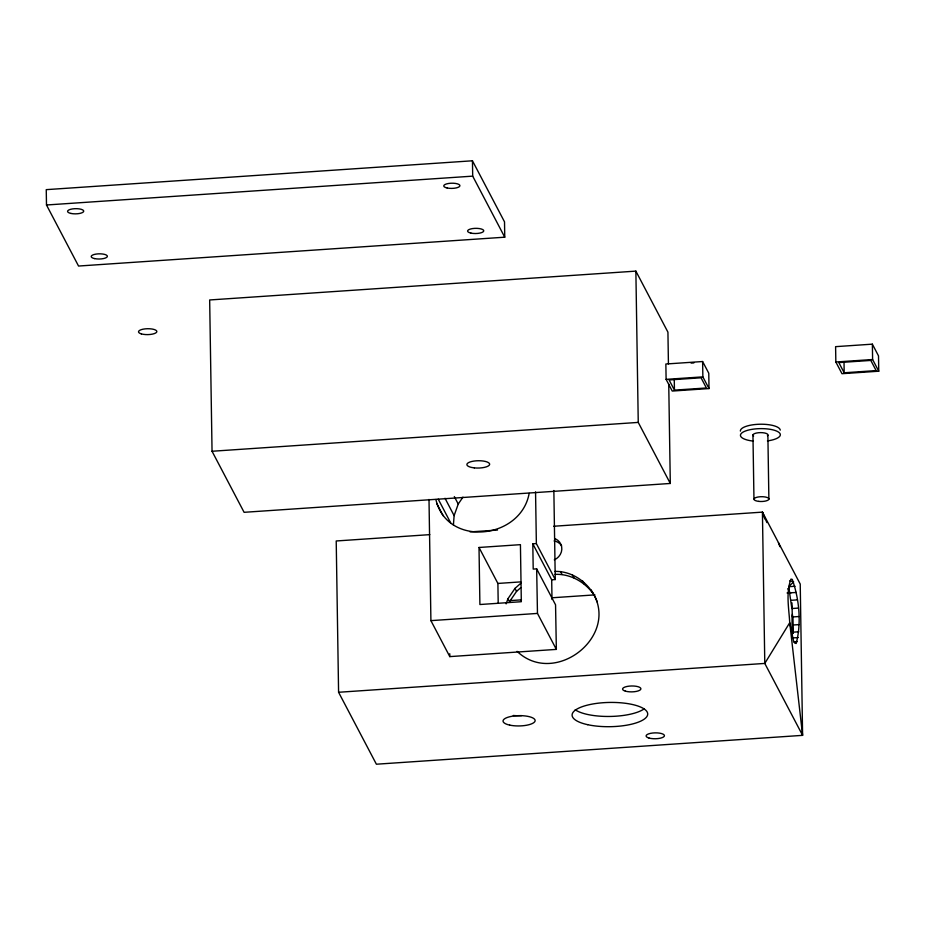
<?xml version="1.0" encoding="UTF-8"?>
<svg xmlns="http://www.w3.org/2000/svg" width="925" height="925" viewBox="0 0 925 925"><rect width="100%" height="100%" fill="white"/><g stroke="black" fill="none" stroke-linecap="round" stroke-linejoin="round"><path stroke-width="1.39" d="M791.962 602.846L792.737 633.66M791.916 636.839L792.494 615.218M338.585 692.27L764.79 663.422L789.73 622.698L793.5 640.759L794.887 643.199L796.194 643.476C801.559 623.011 799.304 599.296 792.263 579.374L790.968 579.108C785.753 592.786 788.933 608.396 789.73 622.698L802.599 735.352L376.394 764.212L338.585 692.27L336.214 540.975L429.801 534.638M453.412 524.995L454.117 515.63L458.233 504.044L462.928 497.164M529.158 493.349C520.948 539.344 447.18 547.797 435.883 499.5M506.125 603.875L507.952 598.729L514.982 588.404L521.307 582.831M520.763 587.664L516.555 591.376L509.513 601.712L507.952 598.729M798.263 608.095L791.881 608.534L788.667 586.704L793.65 581.825L789.777 580.819M787.071 592.983L789.846 592.462L787.846 588.647M788.204 593.26L791.025 592.728L788.297 593.179M472.455 160.788L46.25 189.648L46.493 204.992L78.544 266.042L504.749 237.193L504.518 221.85L472.455 160.788L472.698 176.143L504.749 237.193M46.493 204.992L472.698 176.143M668.428 363.86L667.931 332.167L635.868 271.118L209.663 299.966L212.045 451.261L244.096 512.311L670.301 483.463L668.74 384.037M872.368 344.158L835.599 346.655L835.842 361.999L841.993 373.7L878.75 371.214L878.507 355.871L872.368 344.158L872.61 359.513L878.75 371.214M702.618 361.525L665.861 364.011L666.104 379.354L672.244 391.055L709.013 388.569L708.77 373.226L702.618 361.525L702.861 376.868L709.013 388.569M691.091 363.097L693.877 362.912M835.842 361.999L872.61 359.513M666.104 379.354L702.861 376.868M844.178 372.775L876.148 370.601L870.807 360.426L838.836 362.588L844.178 372.775L844.016 362.068M674.441 390.13L706.399 387.968L701.058 377.793L669.099 379.955L674.441 390.13L674.267 379.423M212.045 451.261L638.25 422.413L670.301 483.463M470.12 531.91L497.477 530.06M553.636 526.256L762.42 512.126L800.229 584.057L802.599 735.352L764.79 663.422L762.42 512.126L766.918 522.602M479.011 547.473L520.428 544.663L521.318 601.712L479.902 604.522L479.011 547.473L497.893 583.444L498.205 603.401M532.8 543.831L536.361 543.588L555.254 579.559L551.693 579.802L532.8 543.831L533.205 569.095L536.662 568.852L555.555 604.823L556.353 649.396L449.793 656.611L430.911 620.64L429.003 499.454M497.893 583.444L520.74 581.894M509.929 600.626L521.457 599.851M551.705 597.804L594.925 594.879M788.667 586.704L795.038 586.277M789.95 592.867L796.321 592.439M430.911 620.64L537.471 613.425L556.353 649.396M791.048 600.313L797.419 599.874M798.772 616.536L792.401 616.963L792.39 614.131M792.563 625.046L798.934 624.618M792.367 632.226L798.737 631.787M791.812 637.996L798.183 637.568M793.488 641.811L797.315 641.545M554.965 571.407C573.951 571.002 590.925 584.554 597.272 602.059M555.139 574.367C569.661 573.708 583.698 581.282 592.439 592.694M517.075 651.339C555.393 687.923 622.224 634.469 590.867 589.711M582.692 581.039L584.253 584.022M572.332 574.83L573.893 577.813M560.515 571.511L562.076 574.483M514.982 588.404L516.555 591.376M454.325 496.598L458.233 504.044M445.006 498.263L454.117 515.63M438.23 499.153L450.602 522.717M436.669 503.397L443.179 515.803M778.445 542.628L779.879 546.652M764.778 518.89L762.42 512.126L763.252 514.82M536.662 568.852L537.471 613.425M792.817 616.617L793.083 633.394M767.877 435.155L768.883 499.222M752.95 434.9L753.956 498.968M635.868 271.118L638.25 422.413M553.855 490.481L555.254 579.559M551.693 579.802L551.994 599.446M535.552 491.869L536.361 543.588M449.747 653.721L449.793 656.611M521.561 715.615A16.072 5.157 -0.9 0 1 513.283 715.476M554.121 540.952A12.187 11.389 -27.7 0 1 561.591 545.704M555.486 538.882A12.187 11.389 -27.7 0 1 561.81 549.369A12.187 11.389 -27.7 0 1 554.283 559.856M644.101 708.908A37.809 12.129 -0.9 0 1 609.54 716.459A37.809 12.129 -0.9 0 1 575.211 709.764M753.401 441.109A19.945 6.394 -0.9 0 1 744.417 431.42A19.945 6.394 -0.9 0 1 776.318 430.946A19.945 6.394 -0.9 0 1 767.438 440.901M740.393 431.119A19.945 6.394 -0.9 0 1 759.622 424.24A19.945 6.394 -0.9 0 1 780.249 430.113M767.438 435.767A7.493 2.405 -0.9 0 0 767.23 433.929L766.201 433.42A7.493 2.405 -0.9 0 0 756.442 433.039A7.493 2.405 -0.9 0 0 753.597 436.114M758.789 501.385L757.066 501.107A7.493 2.405 -0.9 0 1 755.945 497.534A7.493 2.405 -0.9 0 1 767.207 497.488L768.236 497.997A7.493 2.405 -0.9 0 1 766.894 500.656A7.493 2.405 -0.9 0 1 758.789 501.385M474.282 467.877L471.658 467.46A11.389 3.654 -0.9 0 1 469.946 462.014A11.389 3.654 -0.9 0 1 487.07 461.945L488.643 462.731A11.389 3.654 -0.9 0 1 486.608 466.767A11.389 3.654 -0.9 0 1 474.282 467.877M141.305 333.879A9.181 2.948 -0.9 0 0 156.591 332.248A9.181 2.948 -0.9 0 0 145.132 328.872A9.181 2.948 -0.9 0 0 141.305 333.879M509.733 725.119A16.072 5.157 -0.9 0 0 535.066 721.072A16.072 5.157 -0.9 0 0 512.415 716.204A16.072 5.157 -0.9 0 0 509.733 725.119M625.358 691.137A9.181 2.948 -0.9 0 0 640.643 689.507A9.181 2.948 -0.9 0 0 629.185 686.13A9.181 2.948 -0.9 0 0 625.358 691.137M649.003 738.046A9.181 2.948 -0.9 0 0 664.208 736.346A9.181 2.948 -0.9 0 0 652.576 733.028A9.181 2.948 -0.9 0 0 649.003 738.046M587.71 724.691A37.809 12.129 -0.9 0 0 647.5 715.279A37.809 12.129 -0.9 0 0 594.463 703.705A37.809 12.129 -0.9 0 0 587.71 724.691M470.964 233.112A8.105 2.602 -0.9 0 0 483.729 231.077A8.105 2.602 -0.9 0 0 472.305 228.614A8.105 2.602 -0.9 0 0 470.964 233.112M447.122 187.983A8.105 2.602 -0.9 0 0 459.898 185.937A8.105 2.602 -0.9 0 0 448.475 183.485A8.105 2.602 -0.9 0 0 447.122 187.983M94.57 258.595A8.105 2.602 -0.9 0 0 107.346 256.549A8.105 2.602 -0.9 0 0 95.922 254.097A8.105 2.602 -0.9 0 0 94.57 258.595M70.936 213.444A8.105 2.602 -0.9 0 0 83.701 211.397A8.105 2.602 -0.9 0 0 72.277 208.946A8.105 2.602 -0.9 0 0 70.936 213.444"/></g></svg>
